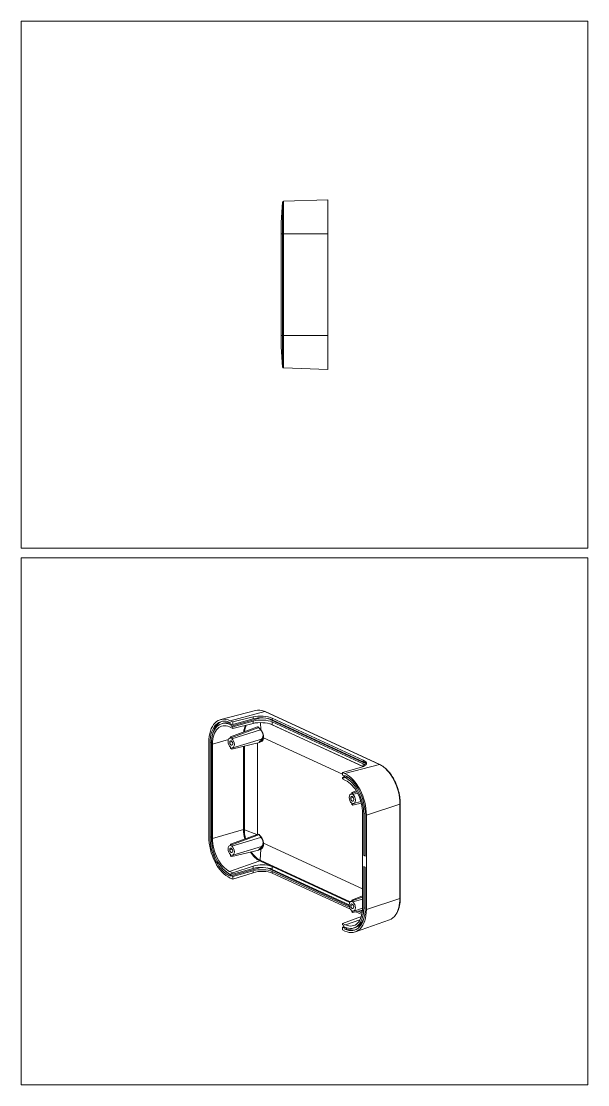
# Model space of a CAD drawing. Header units: millimetres. Extents: x -1304 to 1304, y -904 to 904.
# Drawn here: x -678 to -395, y -904 to -371 of the extents above; entities that cross this region are included whole.
import ezdxf

# ---------------------------------------------------------------- set-up
doc = ezdxf.new("R2010")
doc.units = ezdxf.units.MM
doc.header["$MEASUREMENT"] = 0
doc.layers.add('layer 1', color=7, linetype='Continuous')

msp = doc.modelspace()

# ---------------------------------------------------------------- linework, layer by layer
at = {"layer": 'layer 1', "color": 8, "lineweight": 18}
for points in [[(-678.1707, -634.8485), (-678.1707, -634.8485), (-678.1707, -371.1818), (-678.1707, -371.1818)], [(-394.6707, -371.1818), (-394.6707, -371.1818), (-678.1707, -371.1818), (-678.1707, -371.1818)], [(-394.6707, -371.1818), (-394.6707, -371.1818), (-394.6707, -634.8485), (-394.6707, -634.8485)], [(-678.1707, -634.8485), (-678.1707, -634.8485), (-394.6707, -634.8485), (-394.6707, -634.8485)], [(-678.1707, -903.5152), (-678.1707, -903.5152), (-678.1707, -639.8485), (-678.1707, -639.8485)], [(-394.6707, -639.8485), (-394.6707, -639.8485), (-678.1707, -639.8485), (-678.1707, -639.8485)], [(-394.6707, -639.8485), (-394.6707, -639.8485), (-394.6707, -903.5152), (-394.6707, -903.5152)], [(-678.1707, -903.5152), (-678.1707, -903.5152), (-394.6707, -903.5152), (-394.6707, -903.5152)]]:
    msp.add_open_spline(points, degree=3, dxfattribs=at)
at = {"layer": 'layer 1', "color": 155, "lineweight": 18}
for points in [[(-548.1707, -471.8358), (-548.1707, -471.8358), (-547.4051, -461.7541), (-547.4051, -461.7541)], [(-546.924, -461.2923), (-547.1786, -461.3011), (-547.3858, -461.5001), (-547.4051, -461.7541)], [(-546.9239, -461.2923), (-546.9239, -461.2923), (-524.6707, -460.5152), (-524.6707, -460.5152)], [(-524.6707, -460.5152), (-524.6707, -460.5152), (-524.6707, -477.5152), (-524.6707, -477.5152)], [(-548.1707, -477.5152), (-548.1707, -477.5152), (-548.1707, -471.8358), (-548.1707, -471.8358)], [(-548.1707, -528.5152), (-548.1707, -528.5152), (-548.1707, -477.5152), (-548.1707, -477.5152)], [(-524.6707, -477.5152), (-524.6707, -477.5152), (-524.6707, -528.5152), (-524.6707, -528.5152)], [(-548.1707, -534.1945), (-548.1707, -534.1945), (-548.1707, -528.5152), (-548.1707, -528.5152)], [(-524.6707, -528.5152), (-524.6707, -528.5152), (-524.6707, -545.5152), (-524.6707, -545.5152)], [(-548.1707, -534.1945), (-548.1707, -534.1945), (-547.4051, -544.2762), (-547.4051, -544.2762)], [(-547.4051, -544.2762), (-547.3858, -544.5303), (-547.1786, -544.7292), (-546.924, -544.7381)], [(-546.9239, -544.7381), (-546.9239, -544.7381), (-524.6707, -545.5152), (-524.6707, -545.5152)], [(-560.8617, -716.2097), (-560.8617, -716.2097), (-578.3375, -720.7367), (-578.3375, -720.7367)], [(-556.729, -716.5893), (-558.1643, -716.005), (-559.5724, -715.8756), (-560.8618, -716.2097)], [(-556.1557, -716.7665), (-556.1557, -716.7665), (-556.5391, -716.6069), (-556.5391, -716.6069)], [(-498.7147, -743.2636), (-498.7147, -743.2636), (-556.1557, -716.7665), (-556.1557, -716.7665)], [(-577.8547, -721.6483), (-580.1863, -722.5739), (-581.8749, -725.0839), (-582.5434, -728.6176)], [(-577.1119, -722.5525), (-577.1119, -722.5525), (-577.965, -722.8132), (-577.965, -722.8132)], [(-573.6115, -722.6554), (-574.8343, -722.2549), (-576.0235, -722.2199), (-577.1119, -722.5525)], [(-572.3488, -721.8887), (-572.3488, -721.8887), (-573.6113, -721.3063), (-573.6113, -721.3063)], [(-573.6113, -723.2527), (-573.6113, -723.2527), (-573.6113, -722.2332), (-573.6113, -722.2332)], [(-558.2248, -719.8574), (-558.2248, -719.8574), (-573.0432, -724.0709), (-573.0432, -724.0709)], [(-572.3488, -723.279), (-572.3488, -723.279), (-573.0432, -722.9587), (-573.0432, -722.9587)], [(-573.0432, -722.9587), (-573.0432, -722.9587), (-573.0432, -724.0709), (-573.0432, -724.0709)], [(-572.3488, -721.8887), (-572.3488, -721.8887), (-562.1834, -719.4107), (-562.1834, -719.4107)], [(-562.1834, -720.3885), (-562.1834, -720.3885), (-572.3488, -723.279), (-572.3488, -723.279)], [(-562.1834, -721.5008), (-562.1834, -721.5008), (-572.3488, -724.3912), (-572.3488, -724.3912)], [(-572.3488, -721.8887), (-572.3488, -721.8887), (-572.3488, -723.279), (-572.3488, -723.279)], [(-572.3488, -725.1327), (-572.3488, -725.1327), (-562.1834, -722.6547), (-562.1834, -722.6547)], [(-566.0299, -723.5923), (-566.4302, -724.5653), (-566.6986, -725.6876), (-566.8244, -726.9147)], [(-552.5278, -720.0655), (-554.9081, -718.9675), (-559.1774, -718.678), (-562.1834, -719.4107)], [(-552.5278, -720.8246), (-554.9081, -719.7266), (-559.1774, -719.5338), (-562.1834, -720.3885)], [(-552.5278, -721.9368), (-554.9081, -720.8388), (-559.1774, -720.646), (-562.1834, -721.5008)], [(-552.8359, -723.1762), (-555.2835, -722.1823), (-559.3214, -721.9571), (-562.1834, -722.6547)], [(-555.1395, -720.0779), (-555.1395, -720.0779), (-505.5883, -742.9355), (-505.5883, -742.9355)], [(-507.0053, -741.0647), (-507.0053, -741.0647), (-552.5278, -720.0655), (-552.5278, -720.0655)], [(-507.0053, -741.8238), (-507.0053, -741.8238), (-552.5278, -720.8246), (-552.5278, -720.8246)], [(-507.0053, -742.9361), (-507.0053, -742.9361), (-552.5278, -721.9368), (-552.5278, -721.9368)], [(-552.5278, -723.3099), (-552.5278, -723.3099), (-507.1304, -744.2513), (-507.1304, -744.2513)], [(-572.3488, -725.1327), (-572.3488, -725.1327), (-573.9269, -724.4048), (-573.9269, -724.4048)], [(-573.4108, -729.3396), (-573.4108, -729.3396), (-559.9013, -724.3659), (-559.9013, -724.3659)], [(-573.0432, -724.0709), (-573.0432, -724.0709), (-572.3488, -724.3912), (-572.3488, -724.3912)], [(-572.7796, -729.6308), (-572.7796, -729.6308), (-559.2551, -724.6516), (-559.2551, -724.6516)], [(-558.4309, -725.9424), (-558.4309, -725.9424), (-572.7796, -730.3264), (-572.7796, -730.3264)], [(-572.3488, -724.3912), (-572.3488, -724.3912), (-572.3488, -725.1327), (-572.3488, -725.1327)], [(-556.9864, -729.2897), (-556.9884, -729.32), (-556.9645, -729.3483), (-556.919, -729.3692)], [(-556.9864, -729.2903), (-556.9864, -729.2903), (-556.9776, -729.7009), (-556.9776, -729.7009)], [(-584.342, -732.1129), (-584.342, -732.1129), (-584.342, -779.3825), (-584.342, -779.3825)], [(-583.7108, -732.4041), (-583.7108, -732.4041), (-583.7108, -779.6737), (-583.7108, -779.6737)], [(-583.0165, -779.994), (-583.0165, -779.994), (-583.0165, -732.7244), (-583.0165, -732.7244)], [(-582.4484, -732.9864), (-582.4484, -732.9864), (-582.4484, -780.256), (-582.4484, -780.256)], [(-573.4107, -729.9334), (-573.4107, -729.9334), (-573.8257, -730.0602), (-573.8257, -730.0602)], [(-573.4108, -729.3396), (-573.4108, -729.3396), (-572.7796, -729.6308), (-572.7796, -729.6308)], [(-573.4108, -729.3396), (-573.4108, -729.3396), (-573.4108, -730.0352), (-573.4108, -730.0352)], [(-573.4108, -734.5759), (-573.4108, -734.5759), (-573.4108, -735.2715), (-573.4108, -735.2715)], [(-572.7796, -730.3264), (-572.7796, -730.3264), (-572.7796, -729.6308), (-572.7796, -729.6308)], [(-572.7796, -735.5627), (-572.7796, -735.5627), (-558.9738, -732.2092), (-558.9738, -732.2092)], [(-572.3647, -734.842), (-572.3647, -734.842), (-558.016, -730.458), (-558.016, -730.458)], [(-559.9207, -778.1306), (-559.9207, -778.1306), (-559.9207, -732.4397), (-559.9207, -732.4397)], [(-558.9738, -732.2092), (-558.9738, -732.2092), (-558.9738, -731.87), (-558.9738, -731.87)], [(-558.4309, -731.4235), (-558.4309, -731.4235), (-558.7411, -731.5182), (-558.7411, -731.5182)], [(-558.1982, -731.0712), (-558.1982, -731.0712), (-558.1982, -730.6951), (-558.1982, -730.6951)], [(-556.9746, -729.6599), (-556.9746, -729.6599), (-557.0208, -730.0052), (-557.0208, -730.0052)], [(-556.9098, -729.7942), (-556.9098, -729.7942), (-517.4334, -748.0044), (-517.4334, -748.0044)], [(-573.4108, -735.2715), (-573.4108, -735.2715), (-572.7796, -735.5627), (-572.7796, -735.5627)], [(-572.7796, -735.5627), (-572.7796, -735.5627), (-572.7796, -734.867), (-572.7796, -734.867)], [(-517.4328, -747.2211), (-517.4328, -747.2211), (-507.8292, -744.484), (-507.8292, -744.484)], [(-507.8292, -744.484), (-504.9893, -743.6746), (-504.625, -742.1627), (-507.0053, -741.0647)], [(-505.5234, -743.0652), (-505.7186, -742.6097), (-506.2297, -742.1816), (-507.0053, -741.8238)], [(-505.9553, -743.6002), (-506.2163, -743.3606), (-506.5701, -743.1368), (-507.0053, -742.9361)], [(-516.1704, -747.8034), (-516.1704, -747.8034), (-517.4328, -747.2211), (-517.4328, -747.2211)], [(-517.4328, -747.2211), (-517.4328, -747.2211), (-517.4328, -748.6114), (-517.4328, -748.6114)], [(-516.7384, -748.9317), (-516.7384, -748.9317), (-517.4328, -748.6114), (-517.4328, -748.6114)], [(-517.4328, -749.7236), (-517.4328, -749.7236), (-516.7383, -749.4958), (-516.7383, -749.4958)], [(-517.4328, -749.7236), (-517.4328, -749.7236), (-516.7384, -750.0439), (-516.7384, -750.0439)], [(-517.4328, -749.7236), (-517.4328, -749.7236), (-517.4328, -750.4651), (-517.4328, -750.4651)], [(-515.8547, -751.193), (-515.8547, -751.193), (-517.4328, -750.4651), (-517.4328, -750.4651)], [(-516.7384, -750.0439), (-516.7384, -750.0439), (-516.7384, -748.9317), (-516.7384, -748.9317)], [(-516.1704, -748.7303), (-516.1704, -748.7303), (-516.1704, -749.7498), (-516.1704, -749.7498)], [(-516.1704, -749.7498), (-516.1704, -749.7498), (-515.3172, -749.4892), (-515.3172, -749.4892)], [(-515.3172, -749.1769), (-515.3172, -749.1769), (-515.3172, -749.4892), (-515.3172, -749.4892)], [(-512.6301, -751.3043), (-513.5021, -750.5203), (-514.4072, -749.9089), (-515.3172, -749.4892)], [(-512.8137, -757.8864), (-512.8137, -757.8864), (-513.2287, -758.0132), (-513.2287, -758.0132)], [(-512.8138, -757.2926), (-512.8138, -757.2926), (-510.5007, -756.441), (-510.5007, -756.441)], [(-512.1826, -757.5838), (-512.1826, -757.5838), (-512.8138, -757.2926), (-512.8138, -757.2926)], [(-512.8138, -757.2926), (-512.8138, -757.2926), (-512.8138, -757.9882), (-512.8138, -757.9882)], [(-512.1826, -757.5838), (-512.1826, -757.5838), (-510.2469, -756.8711), (-510.2469, -756.8711)], [(-509.8637, -757.5709), (-509.8637, -757.5709), (-512.1826, -758.2794), (-512.1826, -758.2794)], [(-512.1826, -758.2794), (-512.1826, -758.2794), (-512.1826, -757.5838), (-512.1826, -757.5838)], [(-512.8138, -762.5288), (-512.8138, -762.5288), (-512.8138, -763.2245), (-512.8138, -763.2245)], [(-512.1826, -763.5156), (-512.1826, -763.5156), (-512.8138, -763.2245), (-512.8138, -763.2245)], [(-512.1826, -763.5156), (-512.1826, -763.5156), (-507.9945, -762.4983), (-507.9945, -762.4983)], [(-512.1826, -763.5156), (-512.1826, -763.5156), (-512.1826, -762.82), (-512.1826, -762.82)], [(-511.7677, -762.795), (-511.7677, -762.795), (-508.2088, -761.7076), (-508.2088, -761.7076)], [(-488.4994, -810.1386), (-488.4994, -810.1386), (-488.4994, -762.869), (-488.4994, -762.869)], [(-507.3333, -814.9061), (-507.3333, -814.9061), (-507.3333, -767.6365), (-507.3333, -767.6365)], [(-506.7652, -767.8985), (-506.7652, -767.8985), (-506.7652, -788.7528), (-506.7652, -788.7528)], [(-506.0708, -789.0731), (-506.0708, -789.0731), (-506.0708, -768.2188), (-506.0708, -768.2188)], [(-505.4396, -815.7796), (-505.4396, -815.7796), (-505.4396, -768.51), (-505.4396, -768.51)], [(-566.508, -775.8492), (-566.508, -777.3044), (-566.3219, -778.8325), (-565.9595, -780.3541)], [(-573.4108, -783.0972), (-573.4108, -783.0972), (-559.605, -778.0145), (-559.605, -778.0145)], [(-572.7796, -783.3884), (-572.7796, -783.3884), (-558.9738, -778.3057), (-558.9738, -778.3057)], [(-558.4309, -779.7), (-558.4309, -779.7), (-572.7796, -784.084), (-572.7796, -784.084)], [(-558.9738, -778.3057), (-558.9738, -778.3057), (-559.605, -778.0145), (-559.605, -778.0145)], [(-558.9738, -778.6448), (-558.9738, -778.6448), (-558.9738, -778.3057), (-558.9738, -778.3057)], [(-573.4107, -783.691), (-573.4107, -783.691), (-573.8257, -783.8178), (-573.8257, -783.8178)], [(-573.4108, -783.0972), (-573.4108, -783.0972), (-572.7796, -783.3884), (-572.7796, -783.3884)], [(-573.4108, -783.0972), (-573.4108, -783.0972), (-573.4108, -783.7928), (-573.4108, -783.7928)], [(-572.7796, -784.084), (-572.7796, -784.084), (-572.7796, -783.3884), (-572.7796, -783.3884)], [(-572.7796, -789.3202), (-572.7796, -789.3202), (-559.2551, -786.0351), (-559.2551, -786.0351)], [(-572.3647, -788.5996), (-572.3647, -788.5996), (-558.016, -784.2156), (-558.016, -784.2156)], [(-563.1046, -786.97), (-561.8937, -788.7623), (-560.4724, -790.131), (-559.0005, -790.9219)], [(-558.4309, -785.1811), (-558.4309, -785.1811), (-559.0008, -785.3552), (-559.0008, -785.3552)], [(-558.1138, -785.2814), (-558.233, -785.3173), (-558.2909, -785.4627), (-558.2461, -785.6136)], [(-558.1138, -785.2814), (-558.1623, -785.3027), (-558.2118, -785.3211), (-558.2622, -785.3365)], [(-558.1982, -784.8288), (-558.1982, -784.8288), (-558.1982, -784.4527), (-558.1982, -784.4527)], [(-557.7238, -785.172), (-557.6819, -785.1592), (-557.6406, -785.1441), (-557.6002, -785.1267)], [(-556.986, -783.0127), (-556.9901, -783.0372), (-556.9662, -783.0628), (-556.919, -783.0846)], [(-556.9778, -782.565), (-556.9778, -782.565), (-556.9861, -783.013), (-556.9861, -783.013)], [(-507.3337, -805.494), (-507.3337, -805.494), (-556.9098, -782.6249), (-556.9098, -782.6249)], [(-573.4108, -788.3335), (-573.4108, -788.3335), (-573.4108, -789.0291), (-573.4108, -789.0291)], [(-573.4108, -789.0291), (-573.4108, -789.0291), (-572.7796, -789.3202), (-572.7796, -789.3202)], [(-572.7796, -789.3202), (-572.7796, -789.3202), (-572.7796, -788.6246), (-572.7796, -788.6246)], [(-506.7652, -788.7528), (-506.7652, -788.7528), (-506.0709, -788.5406), (-506.0709, -788.5406)], [(-506.7652, -788.7528), (-506.7652, -788.7528), (-506.0708, -789.0731), (-506.0708, -789.0731)], [(-576.2983, -796.3275), (-575.4345, -797.2007), (-574.5304, -797.9166), (-573.6113, -798.4549)], [(-573.9269, -796.6995), (-573.9269, -796.6995), (-572.3488, -797.4274), (-572.3488, -797.4274)], [(-573.6113, -799.1622), (-573.6113, -799.1622), (-573.6113, -798.1426), (-573.6113, -798.1426)], [(-558.2248, -794.7473), (-558.2248, -794.7473), (-573.0432, -798.9608), (-573.0432, -798.9608)], [(-572.3488, -798.1689), (-572.3488, -798.1689), (-573.0432, -797.8486), (-573.0432, -797.8486)], [(-573.0432, -797.8486), (-573.0432, -797.8486), (-573.0432, -798.9608), (-573.0432, -798.9608)], [(-572.3488, -797.4274), (-572.3488, -797.4274), (-562.1834, -794.1245), (-562.1834, -794.1245)], [(-562.1834, -795.2784), (-562.1834, -795.2784), (-572.3488, -798.1689), (-572.3488, -798.1689)], [(-562.1834, -796.3907), (-562.1834, -796.3907), (-572.3488, -799.2811), (-572.3488, -799.2811)], [(-572.3488, -800.6714), (-572.3488, -800.6714), (-562.1834, -797.3684), (-562.1834, -797.3684)], [(-572.3488, -797.4274), (-572.3488, -797.4274), (-572.3488, -798.1689), (-572.3488, -798.1689)], [(-552.8359, -794.2096), (-555.2835, -793.2313), (-559.3214, -793.1945), (-562.1834, -794.1245)], [(-552.5278, -795.7145), (-554.9081, -794.6165), (-559.1774, -794.4237), (-562.1834, -795.2784)], [(-552.5278, -796.8267), (-554.9081, -795.7287), (-559.1774, -795.5359), (-562.1834, -796.3907)], [(-552.5278, -797.5859), (-554.9081, -796.4879), (-559.1774, -796.3917), (-562.1834, -797.3684)], [(-555.1395, -794.9678), (-555.1395, -794.9678), (-514.0433, -813.9251), (-514.0433, -813.9251)], [(-513.7789, -812.2161), (-513.7789, -812.2161), (-552.5278, -794.3415), (-552.5278, -794.3415)], [(-514.0762, -813.452), (-514.0762, -813.452), (-552.5278, -795.7145), (-552.5278, -795.7145)], [(-513.8763, -814.6564), (-513.8763, -814.6564), (-552.5278, -796.8267), (-552.5278, -796.8267)], [(-513.4118, -815.6298), (-513.4118, -815.6298), (-552.5278, -797.5859), (-552.5278, -797.5859)], [(-506.7652, -794.3139), (-506.7652, -794.3139), (-506.7652, -815.1681), (-506.7652, -815.1681)], [(-506.0708, -794.6342), (-506.0708, -794.6342), (-506.7652, -794.3139), (-506.7652, -794.3139)], [(-506.0708, -815.4884), (-506.0708, -815.4884), (-506.0708, -794.6342), (-506.0708, -794.6342)], [(-573.6113, -800.089), (-573.6113, -800.089), (-572.3488, -800.6714), (-572.3488, -800.6714)], [(-573.0432, -798.9608), (-573.0432, -798.9608), (-572.3488, -799.2811), (-572.3488, -799.2811)], [(-572.3488, -799.2811), (-572.3488, -799.2811), (-572.3488, -800.6714), (-572.3488, -800.6714)], [(-512.8138, -811.0502), (-512.8138, -811.0502), (-507.3331, -809.0324), (-507.3331, -809.0324)], [(-512.8137, -811.644), (-512.8137, -811.644), (-513.2287, -811.7708), (-513.2287, -811.7708)], [(-512.1826, -811.3414), (-512.1826, -811.3414), (-512.8138, -811.0502), (-512.8138, -811.0502)], [(-512.8138, -811.0502), (-512.8138, -811.0502), (-512.8138, -811.7458), (-512.8138, -811.7458)], [(-512.1826, -811.3414), (-512.1826, -811.3414), (-507.3331, -809.556), (-507.3331, -809.556)], [(-507.3332, -810.5553), (-507.3332, -810.5553), (-512.1826, -812.037), (-512.1826, -812.037)], [(-512.1826, -812.037), (-512.1826, -812.037), (-512.1826, -811.3414), (-512.1826, -811.3414)], [(-517.4328, -822.7598), (-517.4328, -822.7598), (-507.9317, -819.2357), (-507.9317, -819.2357)], [(-512.8138, -816.2864), (-512.8138, -816.2864), (-512.8138, -816.9821), (-512.8138, -816.9821)], [(-512.1826, -817.2732), (-512.1826, -817.2732), (-512.8138, -816.9821), (-512.8138, -816.9821)], [(-512.1826, -817.2732), (-512.1826, -817.2732), (-507.3736, -816.1051), (-507.3736, -816.1051)], [(-512.1826, -817.2732), (-512.1826, -817.2732), (-512.1826, -816.5776), (-512.1826, -816.5776)], [(-511.7677, -816.5526), (-511.7677, -816.5526), (-507.3355, -815.1984), (-507.3355, -815.1984)], [(-510.9634, -824.8187), (-508.794, -824.1558), (-507.1516, -822.0736), (-506.3851, -819.0141)], [(-507.6796, -818.274), (-507.6796, -818.274), (-510.6542, -816.9019), (-510.6542, -816.9019)], [(-507.5451, -817.5769), (-507.5451, -817.5769), (-509.5766, -816.6398), (-509.5766, -816.6398)], [(-508.6476, -816.4141), (-508.6476, -816.4141), (-507.4566, -816.9636), (-507.4566, -816.9636)], [(-507.4086, -816.5277), (-507.4086, -816.5277), (-507.9968, -816.2563), (-507.9968, -816.2563)], [(-493.943, -820.9963), (-492.6848, -820.5518), (-491.5878, -819.655), (-490.7235, -818.3645)], [(-517.4328, -822.7598), (-517.4328, -822.7598), (-515.8547, -823.4877), (-515.8547, -823.4877)], [(-517.4328, -822.7598), (-517.4328, -822.7598), (-517.4328, -823.5013), (-517.4328, -823.5013)], [(-516.7384, -823.8216), (-516.7384, -823.8216), (-517.4328, -823.5013), (-517.4328, -823.5013)], [(-517.4328, -824.6135), (-517.4328, -824.6135), (-516.7383, -824.3857), (-516.7383, -824.3857)], [(-517.4328, -824.6135), (-517.4328, -824.6135), (-516.7384, -824.9338), (-516.7384, -824.9338)], [(-517.4328, -824.6135), (-517.4328, -824.6135), (-517.4328, -826.0038), (-517.4328, -826.0038)], [(-516.7384, -824.9338), (-516.7384, -824.9338), (-516.7384, -823.8216), (-516.7384, -823.8216)], [(-516.1704, -824.6397), (-516.1704, -824.6397), (-516.1704, -825.6593), (-516.1704, -825.6593)], [(-515.3172, -824.9763), (-515.3172, -824.9763), (-515.3172, -825.3986), (-515.3172, -825.3986)], [(-511.8166, -825.0793), (-511.8166, -825.0793), (-510.9634, -824.8187), (-510.9634, -824.8187)], [(-510.965, -827.0093), (-510.965, -827.0093), (-493.9432, -820.9963), (-493.9432, -820.9963)], [(-517.4328, -826.0038), (-517.4328, -826.0038), (-516.1704, -826.5861), (-516.1704, -826.5861)], [(-516.1704, -825.6593), (-516.1704, -825.6593), (-515.3172, -825.3986), (-515.3172, -825.3986)], [(-515.3172, -825.3986), (-513.8517, -826.0746), (-512.4037, -826.2742), (-511.0739, -825.9836)]]:
    msp.add_open_spline(points, degree=3, dxfattribs=at)
at = {"layer": 'layer 1', "color": 155, "lineweight": 13}
for points in [[(-547.4051, -461.7541), (-547.4051, -461.7541), (-547.4051, -477.5152), (-547.4051, -477.5152)], [(-546.9239, -461.2923), (-546.9239, -461.2923), (-546.9239, -477.5152), (-546.9239, -477.5152)], [(-548.1707, -477.5152), (-548.1707, -477.5152), (-547.4051, -477.5152), (-547.4051, -477.5152)], [(-546.9239, -477.5152), (-546.9239, -477.5152), (-547.4051, -477.5152), (-547.4051, -477.5152)], [(-547.4051, -477.5152), (-547.4051, -477.5152), (-547.4051, -528.5152), (-547.4051, -528.5152)], [(-546.9239, -477.5152), (-546.9239, -477.5152), (-546.9239, -528.5152), (-546.9239, -528.5152)], [(-546.9239, -477.5152), (-546.9239, -477.5152), (-524.6707, -477.5152), (-524.6707, -477.5152)], [(-548.1707, -528.5152), (-548.1707, -528.5152), (-547.4051, -528.5152), (-547.4051, -528.5152)], [(-547.4051, -528.5152), (-547.4051, -528.5152), (-547.4051, -544.2762), (-547.4051, -544.2762)], [(-546.9239, -528.5152), (-546.9239, -528.5152), (-547.4051, -528.5152), (-547.4051, -528.5152)], [(-546.9239, -528.5152), (-546.9239, -528.5152), (-546.9239, -544.7381), (-546.9239, -544.7381)], [(-546.9239, -528.5152), (-546.9239, -528.5152), (-524.6707, -528.5152), (-524.6707, -528.5152)], [(-556.3516, -716.7532), (-556.3516, -716.7532), (-573.6113, -721.3063), (-573.6113, -721.3063)], [(-556.3516, -716.7532), (-556.4774, -716.6952), (-556.6032, -716.6405), (-556.729, -716.5893)], [(-556.1556, -716.7665), (-556.2143, -716.7394), (-556.2819, -716.7348), (-556.3516, -716.7532)], [(-498.9106, -743.2503), (-498.9106, -743.2503), (-556.3516, -716.7532), (-556.3516, -716.7532)], [(-565.5486, -723.475), (-565.9729, -724.4267), (-566.2625, -725.5373), (-566.4053, -726.7602)], [(-562.1834, -719.4107), (-562.1834, -719.4107), (-562.1834, -720.3885), (-562.1834, -720.3885)], [(-562.1834, -721.5008), (-562.1834, -721.5008), (-562.1834, -722.6547), (-562.1834, -722.6547)], [(-558.2461, -725.9087), (-558.2461, -725.9087), (-558.484, -722.2506), (-558.484, -722.2506)], [(-553.6167, -722.9011), (-553.6167, -722.9011), (-507.2424, -744.2932), (-507.2424, -744.2932)], [(-552.5278, -720.0655), (-552.5278, -720.0655), (-552.5278, -720.8246), (-552.5278, -720.8246)], [(-552.5278, -721.9368), (-552.5278, -721.9368), (-552.5278, -723.3099), (-552.5278, -723.3099)], [(-583.7108, -732.4041), (-583.7108, -732.4041), (-583.0093, -732.1897), (-583.0093, -732.1897)], [(-582.4484, -732.9864), (-582.4484, -732.9864), (-574.4898, -730.7235), (-574.4898, -730.7235)], [(-572.6622, -731.738), (-572.6622, -731.738), (-573.8527, -732.1017), (-573.8527, -732.1017)], [(-566.9068, -775.8369), (-566.9068, -775.8369), (-566.9068, -734.1363), (-566.9068, -734.1363)], [(-566.508, -775.8492), (-566.508, -775.8492), (-566.508, -734.0399), (-566.508, -734.0399)], [(-558.9738, -731.87), (-557.8995, -732.1562), (-557.0542, -731.3049), (-556.9116, -729.7931)], [(-558.7411, -731.5182), (-558.4942, -731.5798), (-558.2552, -731.5767), (-558.034, -731.5092)], [(-558.4309, -731.4235), (-558.184, -731.485), (-557.9449, -731.482), (-557.7238, -731.4144)], [(-558.1982, -730.6951), (-557.7035, -730.7915), (-557.2704, -730.5563), (-557.0075, -730.0483)], [(-558.1982, -731.0712), (-557.8998, -731.1395), (-557.6158, -731.1038), (-557.367, -730.9666)], [(-498.9106, -743.2503), (-498.9106, -743.2503), (-516.1704, -747.8034), (-516.1704, -747.8034)], [(-507.0053, -741.0647), (-507.0053, -741.0647), (-507.0053, -741.8238), (-507.0053, -741.8238)], [(-507.0053, -742.9361), (-507.0053, -742.9361), (-507.0053, -744.2018), (-507.0053, -744.2018)], [(-498.7148, -743.2635), (-498.7734, -743.2365), (-498.8411, -743.232), (-498.9106, -743.2503)], [(-512.0653, -759.691), (-512.0653, -759.691), (-513.2556, -760.0547), (-513.2556, -760.0547)], [(-488.6704, -763.0103), (-488.6704, -763.0103), (-505.4396, -768.51), (-505.4396, -768.51)], [(-488.6704, -763.0103), (-488.5618, -762.9747), (-488.4994, -762.9232), (-488.4994, -762.869)], [(-488.6704, -810.2799), (-488.6704, -810.2799), (-488.6704, -763.0103), (-488.6704, -763.0103)], [(-506.7652, -767.8985), (-506.7652, -767.8985), (-506.0772, -767.6883), (-506.0772, -767.6883)], [(-582.4484, -780.256), (-582.4484, -780.256), (-566.9068, -775.8369), (-566.9068, -775.8369)], [(-566.508, -775.8492), (-566.6132, -775.8076), (-566.7849, -775.8023), (-566.9068, -775.8369)], [(-566.9068, -775.8369), (-566.9068, -777.3406), (-566.7124, -778.9202), (-566.334, -780.492)], [(-560.3459, -778.2872), (-560.3459, -778.2872), (-566.508, -775.8492), (-566.508, -775.8492)], [(-583.7108, -779.6737), (-583.7108, -779.6737), (-583.0165, -779.4615), (-583.0165, -779.4615)], [(-556.9116, -782.6242), (-557.0542, -780.9809), (-557.8995, -779.3498), (-558.9738, -778.6448)], [(-572.6622, -785.4956), (-572.6622, -785.4956), (-573.8527, -785.8593), (-573.8527, -785.8593)], [(-563.5172, -787.0703), (-562.1449, -789.142), (-560.5009, -790.6738), (-558.8148, -791.4516)], [(-558.2461, -785.6136), (-558.2461, -785.6136), (-558.5909, -791.1264), (-558.5909, -791.1264)], [(-558.4309, -785.1811), (-558.184, -785.2426), (-557.9449, -785.2396), (-557.7238, -785.172)], [(-558.1982, -784.4527), (-557.7957, -784.5311), (-557.431, -784.3904), (-557.1663, -784.0546)], [(-558.1982, -784.8287), (-557.9719, -784.8806), (-557.7533, -784.8727), (-557.5517, -784.8053)], [(-573.9269, -796.6995), (-573.9269, -796.6995), (-558.8148, -791.4516), (-558.8148, -791.4516)], [(-559.0005, -790.9219), (-558.8641, -790.9952), (-558.7275, -791.0634), (-558.5909, -791.1264)], [(-558.8148, -791.4516), (-558.6963, -791.4104), (-558.5999, -791.2704), (-558.5909, -791.1264)], [(-552.8359, -794.2096), (-552.8359, -794.2096), (-558.8148, -791.4516), (-558.8148, -791.4516)], [(-513.5142, -811.92), (-513.5142, -811.92), (-558.5909, -791.1264), (-558.5909, -791.1264)], [(-562.1834, -794.1245), (-562.1834, -794.1245), (-562.1834, -795.2784), (-562.1834, -795.2784)], [(-562.1834, -796.3907), (-562.1834, -796.3907), (-562.1834, -797.3684), (-562.1834, -797.3684)], [(-552.5278, -794.3415), (-552.5278, -794.3415), (-552.5278, -795.7145), (-552.5278, -795.7145)], [(-552.5278, -796.8267), (-552.5278, -796.8267), (-552.5278, -797.5859), (-552.5278, -797.5859)], [(-512.0653, -813.4486), (-512.0653, -813.4486), (-513.2556, -813.8123), (-513.2556, -813.8123)], [(-488.6704, -810.2799), (-488.6704, -810.2799), (-505.4396, -815.7796), (-505.4396, -815.7796)], [(-490.7235, -818.3645), (-489.3909, -816.3747), (-488.6704, -813.5376), (-488.6704, -810.2799)], [(-488.6704, -810.2799), (-488.5617, -810.2443), (-488.4994, -810.1927), (-488.4994, -810.1386)], [(-506.7652, -815.1681), (-506.7652, -815.1681), (-506.0709, -814.956), (-506.0709, -814.956)], [(-515.8547, -823.4877), (-515.8547, -823.4877), (-508.6534, -820.987), (-508.6534, -820.987)]]:
    msp.add_open_spline(points, degree=3, dxfattribs=at)
at = {"layer": 'layer 1', "color": 155, "lineweight": 18}
for points, knots in [([(-573.6113, -721.3063), (-576.4573, -719.9935), (-579.1867, -720.3945), (-581.1991, -722.4211), (-583.2115, -724.4478), (-584.342, -727.934), (-584.342, -732.1129)], [0, 0, 0, 0, 0.5, 0.5, 0.5, 1, 1, 1, 1]), ([(-573.6113, -722.2332), (-576.2898, -720.9976), (-578.8587, -721.375), (-580.7527, -723.2824), (-582.6467, -725.1898), (-583.7108, -728.471), (-583.7108, -732.4041)], [0, 0, 0, 0, 0.5, 0.5, 0.5, 1, 1, 1, 1]), ([(-573.6113, -723.2527), (-576.1057, -722.1021), (-578.4979, -722.4536), (-580.2617, -724.2298), (-582.0256, -726.0061), (-583.0165, -729.0617), (-583.0165, -732.7244)], [0, 0, 0, 0, 0.5, 0.5, 0.5, 1, 1, 1, 1]), ([(-573.9269, -724.4048), (-576.1869, -723.3622), (-578.3544, -723.6807), (-579.9525, -725.29), (-581.5506, -726.8994), (-582.4484, -729.6679), (-582.4484, -732.9864)], [0, 0, 0, 0, 0.5, 0.5, 0.5, 1, 1, 1, 1]), ([(-552.5278, -723.3099), (-552.5781, -723.2867), (-552.629, -723.2639), (-552.6803, -723.2416), (-552.7317, -723.2193), (-552.7836, -723.1974), (-552.8359, -723.1762)], [0, 0, 0, 0, 0.5, 0.5, 0.5, 1, 1, 1, 1]), ([(-559.2551, -724.6516), (-559.3626, -724.6036), (-559.4702, -724.5558), (-559.5779, -724.5082), (-559.6856, -724.4606), (-559.7934, -724.4132), (-559.9013, -724.3659)], [0, 0, 0, 0, 0.5, 0.5, 0.5, 1, 1, 1, 1]), ([(-559.2551, -724.6516), (-559.2515, -724.7086), (-559.2479, -724.765), (-559.2443, -724.8209), (-559.2408, -724.8767), (-559.2373, -724.932), (-559.2338, -724.9867)], [0, 0, 0, 0, 0.5, 0.5, 0.5, 1, 1, 1, 1]), ([(-559.2338, -724.9867), (-559.1476, -725.0408), (-559.0617, -725.101), (-558.9767, -725.1671), (-558.8916, -725.2332), (-558.8074, -725.3052), (-558.7244, -725.3827), (-558.6414, -725.4602), (-558.5596, -725.5433), (-558.4797, -725.6311), (-558.3998, -725.719), (-558.3219, -725.8117), (-558.2461, -725.9087)], [0, 0, 0, 0, 0.25, 0.25, 0.25, 0.5, 0.5, 0.5, 0.75, 0.75, 0.75, 1, 1, 1, 1]), ([(-558.4309, -725.9424), (-558.4154, -725.9377), (-558.4002, -725.9312), (-558.3852, -725.9229), (-558.3777, -725.9188), (-558.3703, -725.9142), (-558.3629, -725.9093), (-558.3556, -725.9043), (-558.3483, -725.8988), (-558.3412, -725.8931), (-558.3271, -725.8815), (-558.3137, -725.8686), (-558.301, -725.8544), (-558.3, -725.8532), (-558.299, -725.8521), (-558.2979, -725.8509)], [0, 0, 0, 0, 0.2, 0.2, 0.2, 0.4, 0.4, 0.4, 0.6, 0.6, 0.6, 0.8, 0.8, 0.8, 1, 1, 1, 1]), ([(-558.2461, -725.9087), (-558.1735, -726.0015), (-558.1029, -726.0981), (-558.034, -726.1988), (-557.9652, -726.2995), (-557.8981, -726.4044), (-557.8336, -726.5124), (-557.7691, -726.6204), (-557.7071, -726.7314), (-557.6481, -726.8449), (-557.5891, -726.9583), (-557.533, -727.074), (-557.4802, -727.1914), (-557.4274, -727.3088), (-557.3778, -727.4279), (-557.3316, -727.5485), (-557.2854, -727.669), (-557.2425, -727.7909), (-557.2032, -727.9137), (-557.1639, -728.0366), (-557.1282, -728.1603), (-557.0964, -728.2838), (-557.0647, -728.4074), (-557.0368, -728.5309), (-557.0129, -728.6534), (-556.9891, -728.776), (-556.9693, -728.8976), (-556.9537, -729.017), (-556.938, -729.1365), (-556.9265, -729.2537), (-556.919, -729.3692)], [0, 0, 0, 0, 0.1, 0.1, 0.1, 0.2, 0.2, 0.2, 0.3, 0.3, 0.3, 0.4, 0.4, 0.4, 0.5, 0.5, 0.5, 0.6, 0.6, 0.6, 0.7, 0.7, 0.7, 0.8, 0.8, 0.8, 0.9, 0.9, 0.9, 1, 1, 1, 1]), ([(-573.4108, -730.0352), (-574.1455, -729.9165), (-574.6733, -730.6221), (-574.6733, -731.7232), (-574.6733, -732.8243), (-574.1455, -734.0167), (-573.4108, -734.5759)], [0, 0, 0, 0, 0.5, 0.5, 0.5, 1, 1, 1, 1]), ([(-572.3377, -732.8005), (-572.3377, -732.4032), (-572.4821, -731.9694), (-572.7165, -731.6626), (-572.9508, -731.3558), (-573.2396, -731.2226), (-573.4739, -731.3132), (-573.7083, -731.4038), (-573.8527, -731.7044), (-573.8527, -732.1017)], [0, 0, 0, 0, 0.33333333, 0.33333333, 0.33333333, 0.66666667, 0.66666667, 0.66666667, 1, 1, 1, 1]), ([(-573.8527, -732.1017), (-573.8527, -732.4991), (-573.7083, -732.9328), (-573.4739, -733.2396), (-573.2396, -733.5464), (-572.9508, -733.6796), (-572.7165, -733.589), (-572.4821, -733.4985), (-572.3377, -733.1979), (-572.3377, -732.8005)], [0, 0, 0, 0, 0.33333333, 0.33333333, 0.33333333, 0.66666667, 0.66666667, 0.66666667, 1, 1, 1, 1]), ([(-572.7796, -734.867), (-572.0449, -734.9857), (-571.5172, -734.2802), (-571.5172, -733.1791), (-571.5172, -732.078), (-572.0449, -730.8855), (-572.7796, -730.3264)], [0, 0, 0, 0, 0.5, 0.5, 0.5, 1, 1, 1, 1]), ([(-558.9738, -731.87), (-558.9738, -731.8516), (-558.9723, -731.833), (-558.9694, -731.8143), (-558.9679, -731.8049), (-558.9661, -731.7955), (-558.9639, -731.786), (-558.9617, -731.7766), (-558.9592, -731.7671), (-558.9563, -731.7577), (-558.9505, -731.739), (-558.9434, -731.7207), (-558.935, -731.7029), (-558.9266, -731.6851), (-558.9168, -731.6677), (-558.9061, -731.6514), (-558.8954, -731.6352), (-558.8837, -731.6199), (-558.871, -731.6058), (-558.8647, -731.5987), (-558.8581, -731.5918), (-558.8513, -731.5854), (-558.8446, -731.579), (-558.8377, -731.5729), (-558.8307, -731.5673), (-558.8237, -731.5616), (-558.8166, -731.5563), (-558.8093, -731.5514), (-558.802, -731.5464), (-558.7945, -731.5419), (-558.787, -731.5377), (-558.7719, -731.5295), (-558.7566, -731.523), (-558.7411, -731.5182)], [0, 0, 0, 0, 0.09090909, 0.09090909, 0.09090909, 0.18181818, 0.18181818, 0.18181818, 0.27272727, 0.27272727, 0.27272727, 0.36363636, 0.36363636, 0.36363636, 0.45454545, 0.45454545, 0.45454545, 0.54545455, 0.54545455, 0.54545455, 0.63636364, 0.63636364, 0.63636364, 0.72727273, 0.72727273, 0.72727273, 0.81818182, 0.81818182, 0.81818182, 0.90909091, 0.90909091, 0.90909091, 1, 1, 1, 1]), ([(-558.4309, -731.4235), (-558.4155, -731.4187), (-558.4003, -731.4123), (-558.3853, -731.4041), (-558.3779, -731.4), (-558.3705, -731.3955), (-558.3631, -731.3906), (-558.3558, -731.3856), (-558.3485, -731.3802), (-558.3414, -731.3745), (-558.3273, -731.3631), (-558.3139, -731.3503), (-558.3013, -731.3362), (-558.2949, -731.3291), (-558.2887, -731.3217), (-558.2828, -731.314), (-558.2769, -731.3063), (-558.2713, -731.2984), (-558.2659, -731.2902), (-558.2552, -731.274), (-558.2457, -731.2569), (-558.2372, -731.2389), (-558.233, -731.2299), (-558.229, -731.2208), (-558.2255, -731.2116), (-558.2219, -731.2024), (-558.2187, -731.1932), (-558.2158, -731.1839), (-558.2129, -731.1746), (-558.2104, -731.1652), (-558.2082, -731.1557), (-558.206, -731.1463), (-558.2042, -731.1368), (-558.2027, -731.1273), (-558.1997, -731.1083), (-558.1982, -731.0896), (-558.1982, -731.0712)], [0, 0, 0, 0, 0.08333333, 0.08333333, 0.08333333, 0.16666667, 0.16666667, 0.16666667, 0.25, 0.25, 0.25, 0.33333333, 0.33333333, 0.33333333, 0.41666667, 0.41666667, 0.41666667, 0.5, 0.5, 0.5, 0.58333333, 0.58333333, 0.58333333, 0.66666667, 0.66666667, 0.66666667, 0.75, 0.75, 0.75, 0.83333333, 0.83333333, 0.83333333, 0.91666667, 0.91666667, 0.91666667, 1, 1, 1, 1]), ([(-558.1982, -730.6951), (-558.1982, -730.6766), (-558.1997, -730.6588), (-558.2026, -730.6418), (-558.2041, -730.6333), (-558.2059, -730.6249), (-558.2081, -730.6168), (-558.2102, -730.6086), (-558.2128, -730.6006), (-558.2157, -730.593), (-558.2215, -730.5777), (-558.2285, -730.5636), (-558.2369, -730.5508), (-558.2417, -730.5434), (-558.2469, -730.5365), (-558.2526, -730.53)], [0, 0, 0, 0, 0.2, 0.2, 0.2, 0.4, 0.4, 0.4, 0.6, 0.6, 0.6, 0.8, 0.8, 0.8, 1, 1, 1, 1]), ([(-557.0208, -730.0052), (-557.0222, -730.0157), (-557.0235, -730.0261), (-557.025, -730.0364), (-557.0585, -730.2752), (-557.1279, -730.4824), (-557.2103, -730.6642), (-557.2925, -730.8455), (-557.3877, -731.0015), (-557.4923, -731.1342), (-557.5976, -731.2678), (-557.7126, -731.3777), (-557.8432, -731.4287), (-557.8722, -731.44), (-557.9019, -731.4484), (-557.9323, -731.4547)], [0, 0, 0, 0, 0.2, 0.2, 0.2, 0.4, 0.4, 0.4, 0.6, 0.6, 0.6, 0.8, 0.8, 0.8, 1, 1, 1, 1]), ([(-556.9775, -729.692), (-556.9781, -729.6985), (-556.9778, -729.705), (-556.9766, -729.7115), (-556.9749, -729.7211), (-556.9712, -729.7307), (-556.9657, -729.7401), (-556.9602, -729.7495), (-556.9529, -729.7588), (-556.9438, -729.7677), (-556.9347, -729.7766), (-556.9239, -729.7851), (-556.9116, -729.7931)], [0, 0, 0, 0, 0.25, 0.25, 0.25, 0.5, 0.5, 0.5, 0.75, 0.75, 0.75, 1, 1, 1, 1]), ([(-556.919, -729.3692), (-556.9158, -729.4185), (-556.9134, -729.4671), (-556.9117, -729.5141), (-556.91, -729.561), (-556.909, -729.6064), (-556.9086, -729.6528), (-556.9083, -729.6992), (-556.9087, -729.7467), (-556.9098, -729.7942)], [0, 0, 0, 0, 0.33333333, 0.33333333, 0.33333333, 0.66666667, 0.66666667, 0.66666667, 1, 1, 1, 1]), ([(-556.9098, -729.7942), (-556.91, -729.7941), (-556.9102, -729.794), (-556.9104, -729.7939), (-556.9106, -729.7938), (-556.9108, -729.7936), (-556.911, -729.7935), (-556.9112, -729.7934), (-556.9114, -729.7933), (-556.9116, -729.7931)], [0, 0, 0, 0, 0.33333333, 0.33333333, 0.33333333, 0.66666667, 0.66666667, 0.66666667, 1, 1, 1, 1]), ([(-488.4994, -762.869), (-488.4994, -762.5628), (-488.5058, -762.2546), (-488.5186, -761.944), (-488.5428, -761.3548), (-488.5901, -760.7566), (-488.66, -760.1544), (-488.7299, -759.5524), (-488.8224, -758.9465), (-488.937, -758.3403), (-489.0515, -757.7343), (-489.188, -757.1282), (-489.3456, -756.5258), (-489.5031, -755.9236), (-489.6817, -755.3253), (-489.8802, -754.7348), (-490.0787, -754.1442), (-490.297, -753.5615), (-490.5338, -752.9905), (-490.7707, -752.4193), (-491.026, -751.8599), (-491.298, -751.3159), (-491.5702, -750.7717), (-491.8592, -750.2429), (-492.1631, -749.733), (-492.4672, -749.2228), (-492.7863, -748.7315), (-493.1182, -748.2625), (-493.4505, -747.7931), (-493.7956, -747.3459), (-494.1516, -746.9239), (-494.5079, -746.5015), (-494.875, -746.1043), (-495.2506, -745.7351), (-495.6265, -745.3655), (-496.011, -745.0239), (-496.4019, -744.7124), (-496.7931, -744.4007), (-497.1908, -744.1192), (-497.5916, -743.8706), (-497.9629, -743.6403), (-498.337, -743.4382), (-498.7147, -743.2636)], [0, 0, 0, 0, 0.07142857, 0.07142857, 0.07142857, 0.14285714, 0.14285714, 0.14285714, 0.21428571, 0.21428571, 0.21428571, 0.28571429, 0.28571429, 0.28571429, 0.35714286, 0.35714286, 0.35714286, 0.42857143, 0.42857143, 0.42857143, 0.5, 0.5, 0.5, 0.57142857, 0.57142857, 0.57142857, 0.64285714, 0.64285714, 0.64285714, 0.71428571, 0.71428571, 0.71428571, 0.78571429, 0.78571429, 0.78571429, 0.85714286, 0.85714286, 0.85714286, 0.92857143, 0.92857143, 0.92857143, 1, 1, 1, 1]), ([(-506.0708, -768.2188), (-506.0708, -764.2857), (-507.1349, -760.0229), (-509.0289, -756.3681), (-510.9229, -752.7133), (-513.4918, -749.9659), (-516.1704, -748.7303)], [0, 0, 0, 0, 0.5, 0.5, 0.5, 1, 1, 1, 1]), ([(-506.7652, -767.8985), (-506.7652, -764.2358), (-507.7561, -760.2661), (-509.5199, -756.8625), (-511.2837, -753.459), (-513.6759, -750.9005), (-516.1704, -749.7498)], [0, 0, 0, 0, 0.5, 0.5, 0.5, 1, 1, 1, 1]), ([(-505.4396, -768.51), (-505.4396, -764.3311), (-506.5702, -759.8018), (-508.5826, -755.9186), (-510.595, -752.0354), (-513.3244, -749.1163), (-516.1703, -747.8034)], [0, 0, 0, 0, 0.5, 0.5, 0.5, 1, 1, 1, 1]), ([(-507.3333, -767.6365), (-507.3333, -764.3179), (-508.2311, -760.7212), (-509.8292, -757.6374), (-511.4272, -754.5537), (-513.5947, -752.2356), (-515.8547, -751.193)], [0, 0, 0, 0, 0.5, 0.5, 0.5, 1, 1, 1, 1]), ([(-512.8138, -757.9882), (-513.5485, -757.8695), (-514.0762, -758.5751), (-514.0762, -759.6762), (-514.0762, -760.7773), (-513.5485, -761.9697), (-512.8138, -762.5288)], [0, 0, 0, 0, 0.5, 0.5, 0.5, 1, 1, 1, 1]), ([(-511.7407, -760.7535), (-511.7407, -760.3562), (-511.8851, -759.9224), (-512.1194, -759.6156), (-512.3538, -759.3088), (-512.6425, -759.1756), (-512.8769, -759.2662), (-513.1113, -759.3568), (-513.2556, -759.6573), (-513.2556, -760.0547)], [0, 0, 0, 0, 0.33333333, 0.33333333, 0.33333333, 0.66666667, 0.66666667, 0.66666667, 1, 1, 1, 1]), ([(-513.2556, -760.0547), (-513.2556, -760.4521), (-513.1113, -760.8858), (-512.8769, -761.1926), (-512.6425, -761.4994), (-512.3538, -761.6326), (-512.1194, -761.542), (-511.8851, -761.4515), (-511.7407, -761.1509), (-511.7407, -760.7535)], [0, 0, 0, 0, 0.33333333, 0.33333333, 0.33333333, 0.66666667, 0.66666667, 0.66666667, 1, 1, 1, 1]), ([(-512.1826, -762.82), (-511.4478, -762.9387), (-510.9201, -762.2331), (-510.9201, -761.132), (-510.9201, -760.031), (-511.4478, -758.8385), (-512.1826, -758.2794)], [0, 0, 0, 0, 0.5, 0.5, 0.5, 1, 1, 1, 1]), ([(-584.342, -779.3825), (-584.342, -783.5614), (-583.2115, -788.0906), (-581.1991, -791.9739), (-579.1867, -795.8571), (-576.4573, -798.7762), (-573.6113, -800.089)], [0, 0, 0, 0, 0.5, 0.5, 0.5, 1, 1, 1, 1]), ([(-583.7108, -779.6737), (-583.7108, -783.6067), (-582.6467, -787.8696), (-580.7527, -791.5244), (-578.8587, -795.1792), (-576.2898, -797.9266), (-573.6113, -799.1622)], [0, 0, 0, 0, 0.5, 0.5, 0.5, 1, 1, 1, 1]), ([(-583.0165, -779.994), (-583.0165, -783.6566), (-582.0256, -787.6264), (-580.2617, -791.0299), (-578.4979, -794.4335), (-576.1057, -796.992), (-573.6113, -798.1426)], [0, 0, 0, 0, 0.5, 0.5, 0.5, 1, 1, 1, 1]), ([(-582.4484, -780.256), (-582.4484, -783.5746), (-581.5506, -787.1713), (-579.9525, -790.2551), (-578.3544, -793.3388), (-576.1869, -795.6569), (-573.9269, -796.6995)], [0, 0, 0, 0, 0.5, 0.5, 0.5, 1, 1, 1, 1]), ([(-558.8857, -778.8378), (-558.8868, -778.837), (-558.888, -778.8363), (-558.8891, -778.8355), (-558.895, -778.8314), (-558.9006, -778.827), (-558.906, -778.8221), (-558.9167, -778.8124), (-558.9263, -778.8012), (-558.9348, -778.7885), (-558.939, -778.7821), (-558.9429, -778.7754), (-558.9465, -778.7684), (-558.9501, -778.7614), (-558.9533, -778.7541), (-558.9562, -778.7466), (-558.9591, -778.7391), (-558.9616, -778.7313), (-558.9638, -778.7232), (-558.966, -778.7151), (-558.9679, -778.7067), (-558.9694, -778.6981), (-558.9723, -778.681), (-558.9738, -778.6632), (-558.9738, -778.6448)], [0, 0, 0, 0, 0.125, 0.125, 0.125, 0.25, 0.25, 0.25, 0.375, 0.375, 0.375, 0.5, 0.5, 0.5, 0.625, 0.625, 0.625, 0.75, 0.75, 0.75, 0.875, 0.875, 0.875, 1, 1, 1, 1]), ([(-558.9224, -778.8137), (-558.8337, -778.8708), (-558.7462, -778.9354), (-558.659, -779.0081), (-558.49, -779.1493), (-558.3223, -779.3213), (-558.1639, -779.5179), (-558.0051, -779.7151), (-557.8557, -779.937), (-557.7204, -780.1768), (-557.5847, -780.4174), (-557.4631, -780.6759), (-557.3595, -780.9454), (-557.2557, -781.2154), (-557.1699, -781.4965), (-557.1054, -781.7765), (-557.041, -782.0562), (-556.9978, -782.3348), (-556.9747, -782.6164)], [0, 0, 0, 0, 0.16666667, 0.16666667, 0.16666667, 0.33333333, 0.33333333, 0.33333333, 0.5, 0.5, 0.5, 0.66666667, 0.66666667, 0.66666667, 0.83333333, 0.83333333, 0.83333333, 1, 1, 1, 1]), ([(-558.4309, -779.7), (-558.4154, -779.6953), (-558.4002, -779.6887), (-558.3852, -779.6805), (-558.3777, -779.6764), (-558.3703, -779.6718), (-558.3629, -779.6669), (-558.3556, -779.6619), (-558.3483, -779.6564), (-558.3412, -779.6507), (-558.3271, -779.6391), (-558.3137, -779.6262), (-558.301, -779.612), (-558.2947, -779.6049), (-558.2885, -779.5974), (-558.2826, -779.5896), (-558.2767, -779.5819), (-558.2711, -779.5739), (-558.2657, -779.5657), (-558.2551, -779.5493), (-558.2455, -779.5321), (-558.237, -779.5141), (-558.2328, -779.505), (-558.2289, -779.4959), (-558.2254, -779.4867), (-558.2218, -779.4775), (-558.2186, -779.4682), (-558.2158, -779.4588), (-558.2129, -779.4495), (-558.2104, -779.4401), (-558.2082, -779.4306), (-558.206, -779.4211), (-558.2041, -779.4115), (-558.2027, -779.402), (-558.1997, -779.383), (-558.1982, -779.3643), (-558.1982, -779.3458)], [0, 0, 0, 0, 0.08333333, 0.08333333, 0.08333333, 0.16666667, 0.16666667, 0.16666667, 0.25, 0.25, 0.25, 0.33333333, 0.33333333, 0.33333333, 0.41666667, 0.41666667, 0.41666667, 0.5, 0.5, 0.5, 0.58333333, 0.58333333, 0.58333333, 0.66666667, 0.66666667, 0.66666667, 0.75, 0.75, 0.75, 0.83333333, 0.83333333, 0.83333333, 0.91666667, 0.91666667, 0.91666667, 1, 1, 1, 1]), ([(-573.4108, -783.7928), (-574.1455, -783.6741), (-574.6733, -784.3797), (-574.6733, -785.4808), (-574.6733, -786.5819), (-574.1455, -787.7743), (-573.4108, -788.3335)], [0, 0, 0, 0, 0.5, 0.5, 0.5, 1, 1, 1, 1]), ([(-572.3377, -786.5581), (-572.3377, -786.1608), (-572.4821, -785.727), (-572.7165, -785.4202), (-572.9508, -785.1134), (-573.2396, -784.9802), (-573.4739, -785.0708), (-573.7083, -785.1614), (-573.8527, -785.462), (-573.8527, -785.8593)], [0, 0, 0, 0, 0.33333333, 0.33333333, 0.33333333, 0.66666667, 0.66666667, 0.66666667, 1, 1, 1, 1]), ([(-573.8527, -785.8593), (-573.8527, -786.2567), (-573.7083, -786.6904), (-573.4739, -786.9972), (-573.2396, -787.304), (-572.9508, -787.4372), (-572.7165, -787.3466), (-572.4821, -787.2561), (-572.3377, -786.9555), (-572.3377, -786.5581)], [0, 0, 0, 0, 0.33333333, 0.33333333, 0.33333333, 0.66666667, 0.66666667, 0.66666667, 1, 1, 1, 1]), ([(-572.7796, -788.6246), (-572.0449, -788.7433), (-571.5172, -788.0378), (-571.5172, -786.9367), (-571.5172, -785.8356), (-572.0449, -784.6431), (-572.7796, -784.084)], [0, 0, 0, 0, 0.5, 0.5, 0.5, 1, 1, 1, 1]), ([(-559.2338, -785.6869), (-559.2373, -785.7438), (-559.2408, -785.8012), (-559.2443, -785.8592), (-559.2479, -785.9172), (-559.2515, -785.9759), (-559.2551, -786.0351)], [0, 0, 0, 0, 0.5, 0.5, 0.5, 1, 1, 1, 1]), ([(-559.2338, -785.6869), (-559.2327, -785.669), (-559.2302, -785.6511), (-559.2265, -785.6332), (-559.2246, -785.6242), (-559.2225, -785.6152), (-559.2199, -785.6063), (-559.2174, -785.5973), (-559.2146, -785.5883), (-559.2114, -785.5794), (-559.2051, -785.5616), (-559.1976, -785.5444), (-559.1891, -785.5277), (-559.1848, -785.5194), (-559.1802, -785.5112), (-559.1754, -785.5031), (-559.1705, -785.4951), (-559.1654, -785.4871), (-559.16, -785.4795), (-559.1494, -785.4643), (-559.1379, -785.4501), (-559.1256, -785.437), (-559.1133, -785.4239), (-559.1001, -785.4117), (-559.0866, -785.4011), (-559.073, -785.3905), (-559.0591, -785.3813), (-559.0447, -785.3736), (-559.0375, -785.3698), (-559.0302, -785.3663), (-559.0229, -785.3632), (-559.0156, -785.3601), (-559.0082, -785.3574), (-559.0008, -785.3552)], [0, 0, 0, 0, 0.09090909, 0.09090909, 0.09090909, 0.18181818, 0.18181818, 0.18181818, 0.27272727, 0.27272727, 0.27272727, 0.36363636, 0.36363636, 0.36363636, 0.45454545, 0.45454545, 0.45454545, 0.54545455, 0.54545455, 0.54545455, 0.63636364, 0.63636364, 0.63636364, 0.72727273, 0.72727273, 0.72727273, 0.81818182, 0.81818182, 0.81818182, 0.90909091, 0.90909091, 0.90909091, 1, 1, 1, 1]), ([(-558.2461, -785.6136), (-558.3219, -785.6471), (-558.3998, -785.674), (-558.4797, -785.694), (-558.5596, -785.714), (-558.6414, -785.7271), (-558.7244, -785.7333), (-558.8074, -785.7394), (-558.8916, -785.7386), (-558.9767, -785.7309), (-559.0617, -785.7231), (-559.1476, -785.7085), (-559.2338, -785.6869)], [0, 0, 0, 0, 0.25, 0.25, 0.25, 0.5, 0.5, 0.5, 0.75, 0.75, 0.75, 1, 1, 1, 1]), ([(-558.4971, -785.3857), (-558.5126, -785.3876), (-558.5281, -785.3891), (-558.5437, -785.3904), (-558.6182, -785.3966), (-558.6938, -785.3967), (-558.7701, -785.3909), (-558.8464, -785.385), (-558.9235, -785.373), (-559.0008, -785.3552)], [0, 0, 0, 0, 0.33333333, 0.33333333, 0.33333333, 0.66666667, 0.66666667, 0.66666667, 1, 1, 1, 1]), ([(-558.4309, -785.1811), (-558.4155, -785.1763), (-558.4003, -785.1699), (-558.3853, -785.1617), (-558.3779, -785.1576), (-558.3705, -785.1531), (-558.3631, -785.1481), (-558.3558, -785.1432), (-558.3485, -785.1378), (-558.3414, -785.1321), (-558.3273, -785.1207), (-558.3139, -785.1079), (-558.3013, -785.0938), (-558.2949, -785.0867), (-558.2887, -785.0793), (-558.2828, -785.0716), (-558.2769, -785.0639), (-558.2713, -785.056), (-558.2659, -785.0478), (-558.2552, -785.0316), (-558.2457, -785.0145), (-558.2372, -784.9965), (-558.233, -784.9875), (-558.229, -784.9784), (-558.2255, -784.9692), (-558.2219, -784.96), (-558.2187, -784.9508), (-558.2158, -784.9415), (-558.2129, -784.9322), (-558.2104, -784.9228), (-558.2082, -784.9133), (-558.206, -784.9039), (-558.2042, -784.8944), (-558.2027, -784.8849), (-558.1997, -784.8659), (-558.1982, -784.8472), (-558.1982, -784.8287)], [0, 0, 0, 0, 0.08333333, 0.08333333, 0.08333333, 0.16666667, 0.16666667, 0.16666667, 0.25, 0.25, 0.25, 0.33333333, 0.33333333, 0.33333333, 0.41666667, 0.41666667, 0.41666667, 0.5, 0.5, 0.5, 0.58333333, 0.58333333, 0.58333333, 0.66666667, 0.66666667, 0.66666667, 0.75, 0.75, 0.75, 0.83333333, 0.83333333, 0.83333333, 0.91666667, 0.91666667, 0.91666667, 1, 1, 1, 1]), ([(-558.1982, -784.4527), (-558.1982, -784.4342), (-558.1997, -784.4164), (-558.2026, -784.3994), (-558.2041, -784.3909), (-558.2059, -784.3825), (-558.2081, -784.3744), (-558.2102, -784.3662), (-558.2128, -784.3582), (-558.2157, -784.3506), (-558.2215, -784.3353), (-558.2285, -784.3212), (-558.2369, -784.3084), (-558.2417, -784.301), (-558.2469, -784.2941), (-558.2526, -784.2876)], [0, 0, 0, 0, 0.2, 0.2, 0.2, 0.4, 0.4, 0.4, 0.6, 0.6, 0.6, 0.8, 0.8, 0.8, 1, 1, 1, 1]), ([(-556.919, -783.0846), (-556.9265, -783.2048), (-556.938, -783.3229), (-556.9537, -783.4395), (-556.9693, -783.5561), (-556.9891, -783.6711), (-557.013, -783.7831), (-557.0368, -783.8952), (-557.0647, -784.0043), (-557.0965, -784.1097), (-557.1283, -784.2151), (-557.164, -784.3169), (-557.2033, -784.4142), (-557.2426, -784.5115), (-557.2854, -784.6044), (-557.3317, -784.6925), (-557.3779, -784.7805), (-557.4275, -784.8638), (-557.4803, -784.942), (-557.5331, -785.0203), (-557.5891, -785.0936), (-557.6482, -785.1614), (-557.7072, -785.2292), (-557.7692, -785.2916), (-557.8337, -785.3481), (-557.8982, -785.4046), (-557.9653, -785.4551), (-558.0341, -785.4994), (-558.103, -785.5437), (-558.1736, -785.5816), (-558.2461, -785.6136)], [0, 0, 0, 0, 0.1, 0.1, 0.1, 0.2, 0.2, 0.2, 0.3, 0.3, 0.3, 0.4, 0.4, 0.4, 0.5, 0.5, 0.5, 0.6, 0.6, 0.6, 0.7, 0.7, 0.7, 0.8, 0.8, 0.8, 0.9, 0.9, 0.9, 1, 1, 1, 1]), ([(-556.986, -783.0128), (-557.0047, -783.3028), (-557.0454, -783.5711), (-557.1092, -783.8212), (-557.1727, -784.0701), (-557.2591, -784.3009), (-557.3654, -784.5035), (-557.4712, -784.7052), (-557.5968, -784.8788), (-557.7364, -785.018), (-557.8754, -785.1566), (-558.0283, -785.2611), (-558.197, -785.3334)], [0, 0, 0, 0, 0.25, 0.25, 0.25, 0.5, 0.5, 0.5, 0.75, 0.75, 0.75, 1, 1, 1, 1]), ([(-556.9098, -782.6249), (-556.9088, -782.6729), (-556.9084, -782.7219), (-556.9086, -782.7712), (-556.9088, -782.8205), (-556.9097, -782.8701), (-556.9113, -782.9222), (-556.913, -782.9742), (-556.9155, -783.0286), (-556.919, -783.0846)], [0, 0, 0, 0, 0.33333333, 0.33333333, 0.33333333, 0.66666667, 0.66666667, 0.66666667, 1, 1, 1, 1]), ([(-556.9116, -782.6242), (-556.9114, -782.6243), (-556.9112, -782.6243), (-556.911, -782.6244), (-556.9108, -782.6245), (-556.9106, -782.6246), (-556.9104, -782.6246), (-556.9102, -782.6247), (-556.91, -782.6248), (-556.9098, -782.6249)], [0, 0, 0, 0, 0.33333333, 0.33333333, 0.33333333, 0.66666667, 0.66666667, 0.66666667, 1, 1, 1, 1]), ([(-552.8359, -794.2096), (-552.7836, -794.2305), (-552.7317, -794.2519), (-552.6803, -794.2738), (-552.629, -794.2958), (-552.5781, -794.3183), (-552.5278, -794.3415)], [0, 0, 0, 0, 0.5, 0.5, 0.5, 1, 1, 1, 1]), ([(-512.8138, -811.7458), (-513.5485, -811.6271), (-514.0762, -812.3327), (-514.0762, -813.4338), (-514.0762, -814.5348), (-513.5485, -815.7273), (-512.8138, -816.2864)], [0, 0, 0, 0, 0.5, 0.5, 0.5, 1, 1, 1, 1]), ([(-511.7407, -814.5111), (-511.7407, -814.1138), (-511.8851, -813.68), (-512.1194, -813.3732), (-512.3538, -813.0664), (-512.6425, -812.9332), (-512.8769, -813.0238), (-513.1113, -813.1144), (-513.2556, -813.4149), (-513.2556, -813.8123)], [0, 0, 0, 0, 0.33333333, 0.33333333, 0.33333333, 0.66666667, 0.66666667, 0.66666667, 1, 1, 1, 1]), ([(-513.2556, -813.8123), (-513.2556, -814.2097), (-513.1113, -814.6434), (-512.8769, -814.9502), (-512.6425, -815.257), (-512.3538, -815.3902), (-512.1194, -815.2996), (-511.8851, -815.2091), (-511.7407, -814.9085), (-511.7407, -814.5111)], [0, 0, 0, 0, 0.33333333, 0.33333333, 0.33333333, 0.66666667, 0.66666667, 0.66666667, 1, 1, 1, 1]), ([(-512.1826, -816.5776), (-511.4478, -816.6963), (-510.9201, -815.9907), (-510.9201, -814.8896), (-510.9201, -813.7886), (-511.4478, -812.5961), (-512.1826, -812.037)], [0, 0, 0, 0, 0.5, 0.5, 0.5, 1, 1, 1, 1]), ([(-490.585, -818.2299), (-490.49, -818.1044), (-490.3986, -817.9742), (-490.3118, -817.8377), (-490.0765, -817.4675), (-489.8749, -817.051), (-489.6906, -816.616), (-489.5054, -816.1789), (-489.3376, -815.7231), (-489.1929, -815.2449), (-489.0477, -814.7654), (-488.9257, -814.2633), (-488.826, -813.7437), (-488.7262, -813.2238), (-488.6489, -812.6863), (-488.5947, -812.134), (-488.5433, -811.6109), (-488.5127, -811.0744), (-488.5029, -810.5287), (-488.5005, -810.3992), (-488.4994, -810.2692), (-488.4994, -810.1386)], [0, 0, 0, 0, 0.14285714, 0.14285714, 0.14285714, 0.28571429, 0.28571429, 0.28571429, 0.42857143, 0.42857143, 0.42857143, 0.57142857, 0.57142857, 0.57142857, 0.71428571, 0.71428571, 0.71428571, 0.85714286, 0.85714286, 0.85714286, 1, 1, 1, 1]), ([(-516.1704, -824.6397), (-513.6759, -825.7904), (-511.2837, -825.4389), (-509.5199, -823.6626), (-507.7561, -821.8864), (-506.7652, -818.8308), (-506.7652, -815.1681)], [0, 0, 0, 0, 0.5, 0.5, 0.5, 1, 1, 1, 1]), ([(-516.1704, -825.6593), (-513.4918, -826.8949), (-510.9229, -826.5175), (-509.0289, -824.6101), (-507.1349, -822.7026), (-506.0708, -819.4215), (-506.0708, -815.4884)], [0, 0, 0, 0, 0.5, 0.5, 0.5, 1, 1, 1, 1]), ([(-516.1704, -826.5861), (-513.3244, -827.899), (-510.595, -827.4979), (-508.5826, -825.4713), (-506.5702, -823.4447), (-505.4396, -819.9585), (-505.4396, -815.7796)], [0, 0, 0, 0, 0.5, 0.5, 0.5, 1, 1, 1, 1]), ([(-515.8547, -823.4877), (-513.5947, -824.5303), (-511.4272, -824.2118), (-509.8292, -822.6024), (-508.2311, -820.9931), (-507.3333, -818.2246), (-507.3333, -814.9061)], [0, 0, 0, 0, 0.5, 0.5, 0.5, 1, 1, 1, 1])]:
    msp.add_open_spline(points, degree=3, knots=knots, dxfattribs=at)
at = {"layer": 'layer 1', "color": 155, "lineweight": 13}
for points in [[(-558.016, -730.458), (-557.424, -730.2772), (-557.0907, -729.4788), (-557.1839, -728.4647), (-557.2771, -727.4506), (-557.7765, -726.4404), (-558.4309, -725.9424)], [(-488.6704, -763.0103), (-488.6704, -759.0224), (-489.7493, -754.7002), (-491.6697, -750.9945), (-493.5901, -747.2888), (-496.1947, -744.5031), (-498.9106, -743.2503)], [(-558.016, -784.2156), (-557.424, -784.0348), (-557.0907, -783.2364), (-557.1839, -782.2223), (-557.2771, -781.2082), (-557.7765, -780.198), (-558.4309, -779.7)]]:
    msp.add_open_spline(points, degree=3, knots=[0, 0, 0, 0, 0.5, 0.5, 0.5, 1, 1, 1, 1], dxfattribs=at)

doc.saveas('drawing.dxf')
